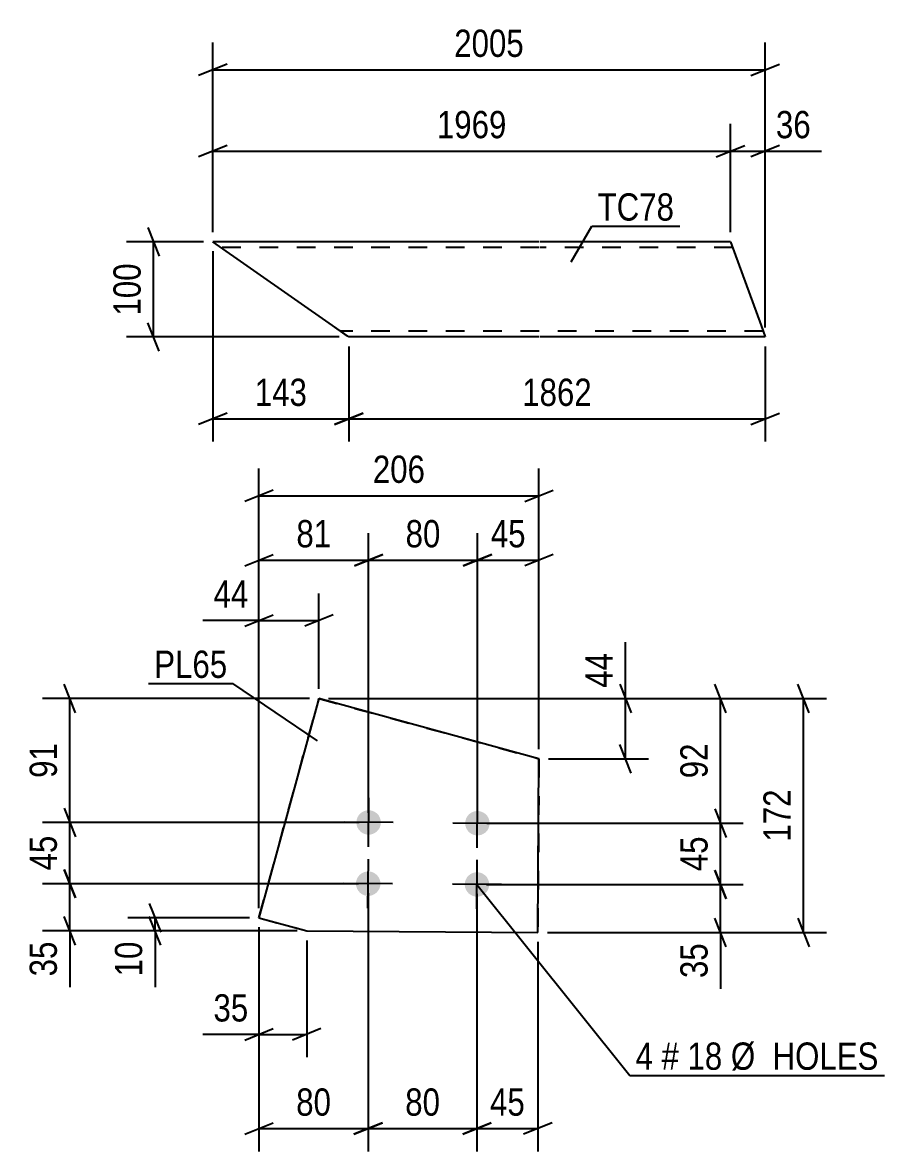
# Model space of a CAD drawing. Header units: millimetres. Extents: x 0 to 841, y 0 to 594.
# Drawn here: x 504.4 to 594.9, y 287.8 to 406.3 of the extents above; entities that cross this region are included whole.
import ezdxf

# ---------------------------------------------------------------- set-up
doc = ezdxf.new("R2010")
doc.units = ezdxf.units.MM
doc.linetypes.add('DXK_LINE_DOT2', pattern=[3.9198, 1.9599, -1.9599])
doc.styles.add('Arial Narrow', font='ARIALN.TTF', dxfattribs={"height": 0.2})

# ---------------------------------------------------------------- blocks, each defined once
blk = doc.blocks.new('Part-682121983-4089 - 4073')
at = {"color": 2, "linetype": 'Continuous'}
for p, q in [((558.63, 383.32), (524.35, 383.32)), ((536.92, 374.52), (524.35, 383.32)), ((578.73, 383.32), (558.73, 383.32)), ((578.73, 383.32), (581.93, 374.52)), ((538.63, 373.32), (536.92, 374.52)), ((581.93, 374.52), (582.37, 373.32)), ((558.63, 373.32), (538.63, 373.32)), ((582.37, 373.32), (558.73, 373.32))]:
    blk.add_line(p, q, dxfattribs=at)
at = {"color": 7, "linetype": 'DXK_LINE_DOT2'}
for p, q in [((558.63, 382.72), (525.21, 382.72)), ((578.95, 382.72), (558.73, 382.72)), ((538.5, 373.41), (536.92, 374.52)), ((558.63, 373.92), (537.77, 373.92)), ((582.15, 373.92), (558.73, 373.92))]:
    blk.add_line(p, q, dxfattribs=at)
blk = doc.blocks.new('Part-682121983-1395 - 1379')
at = {"color": 2, "linetype": 'Continuous'}
for p, q in [((535.49, 335.36), (529.19, 312.33)), ((558.6, 329.03), (535.49, 335.36)), ((535.49, 335.36), (535.49, 335.36)), ((558.48, 310.79), (558.6, 329.03)), ((558.6, 329.03), (558.6, 329.03)), ((529.19, 312.33), (534.2, 310.96)), ((529.19, 312.33), (529.19, 312.33)), ((534.2, 310.96), (558.48, 310.79))]:
    blk.add_line(p, q, dxfattribs=at)
at = {"color": 7, "linetype": 'DXK_LINE_DOT2'}
for p, q in [((529.19, 312.33), (535.49, 335.36)), ((535.49, 335.36), (558.6, 329.03)), ((558.6, 329.03), (558.48, 310.79)), ((529.19, 312.33), (534.2, 310.96))]:
    blk.add_line(p, q, dxfattribs=at)
blk = doc.blocks.new('Bolt-682121983-1428 - 1379')
at = {"linetype": 'Continuous'}
for points in [[(539.42, 322.34), (539.45, 322.61), (539.53, 322.86), (539.67, 323.1), (539.85, 323.3), (540.06, 323.45), (540.31, 323.56), (540.57, 323.62), (540.84, 323.62), (541.1, 323.56), (541.35, 323.45), (541.57, 323.3), (541.75, 323.1), (541.88, 322.86), (541.96, 322.61), (541.99, 322.34), (541.96, 322.07), (541.88, 321.82), (541.75, 321.59), (541.57, 321.39), (541.35, 321.23), (541.1, 321.12), (540.84, 321.06), (540.57, 321.06), (540.31, 321.12), (540.06, 321.23), (539.85, 321.39), (539.67, 321.59), (539.53, 321.82), (539.45, 322.07)], [(550.85, 322.26), (550.88, 322.53), (550.96, 322.78), (551.1, 323.02), (551.27, 323.22), (551.49, 323.37), (551.74, 323.48), (552, 323.54), (552.27, 323.54), (552.53, 323.48), (552.78, 323.37), (553, 323.22), (553.18, 323.02), (553.31, 322.78), (553.39, 322.53), (553.42, 322.26), (553.39, 321.99), (553.31, 321.74), (553.18, 321.5), (553, 321.3), (552.78, 321.15), (552.53, 321.04), (552.27, 320.98), (552, 320.98), (551.74, 321.04), (551.49, 321.15), (551.27, 321.3), (551.1, 321.5), (550.96, 321.74), (550.88, 321.99)], [(539.38, 315.91), (539.4, 316.18), (539.49, 316.44), (539.62, 316.67), (539.8, 316.87), (540.02, 317.03), (540.26, 317.14), (540.53, 317.19), (540.8, 317.19), (541.06, 317.14), (541.3, 317.03), (541.52, 316.87), (541.7, 316.67), (541.84, 316.44), (541.92, 316.18), (541.95, 315.91), (541.92, 315.65), (541.84, 315.39), (541.7, 315.16), (541.52, 314.96), (541.3, 314.8), (541.06, 314.69), (540.8, 314.63), (540.53, 314.63), (540.26, 314.69), (540.02, 314.8), (539.8, 314.96), (539.62, 315.16), (539.49, 315.39), (539.4, 315.65)], [(550.8, 315.83), (550.83, 316.1), (550.92, 316.35), (551.05, 316.59), (551.23, 316.79), (551.45, 316.94), (551.69, 317.05), (551.96, 317.11), (552.22, 317.11), (552.49, 317.05), (552.73, 316.94), (552.95, 316.79), (553.13, 316.59), (553.26, 316.35), (553.35, 316.1), (553.38, 315.83), (553.35, 315.56), (553.26, 315.31), (553.13, 315.08), (552.95, 314.88), (552.73, 314.72), (552.49, 314.61), (552.22, 314.55), (551.96, 314.55), (551.69, 314.61), (551.45, 314.72), (551.23, 314.88), (551.05, 315.08), (550.92, 315.31), (550.83, 315.56)]]:
    blk.add_hatch(color=1, dxfattribs=at).paths.add_polyline_path(points)
at = {"color": 1, "linetype": 'Continuous'}
for p, q in [((540.69, 319.77), (540.73, 324.91)), ((552.12, 319.69), (552.15, 324.83)), ((543.28, 322.32), (538.14, 322.36)), ((554.71, 322.24), (549.56, 322.28)), ((540.64, 313.34), (540.68, 318.48)), ((552.07, 313.26), (552.11, 318.4)), ((543.23, 315.89), (538.09, 315.93)), ((554.66, 315.81), (549.52, 315.85))]:
    blk.add_line(p, q, dxfattribs=at)
blk = doc.blocks.new('StraightDimension-682121983-4179 - 4073')
at = {"color": 7, "linetype": 'Continuous'}
for p, q in [((524.35, 384.32), (524.35, 404.23)), ((582.37, 374.32), (582.37, 404.23)), ((525.85, 401.98), (522.85, 400.78)), ((580.87, 400.78), (583.87, 401.98)), ((524.35, 401.38), (582.37, 401.38))]:
    blk.add_line(p, q, dxfattribs=at)
at = {"color": 0}
blk.add_wipeout([(557.62, 402.13), (557.62, 406.33), (549.1, 406.33), (549.1, 402.13)], dxfattribs=at)
at = {"color": 3, "style": 'Arial Narrow'}
blk.add_text('2005', height=2.863, dxfattribs=at).set_placement((549.7, 402.73))
blk = doc.blocks.new('StraightDimension-682121983-4160 - 4073')
at = {"color": 7, "linetype": 'Continuous'}
for p, q in [((517.51, 384.82), (518.71, 381.82)), ((523.35, 383.32), (515.26, 383.32)), ((518.11, 373.32), (518.11, 383.32)), ((518.71, 371.82), (517.51, 374.82)), ((537.63, 373.32), (515.26, 373.32))]:
    blk.add_line(p, q, dxfattribs=at)
at = {"color": 0}
blk.add_wipeout([(517.36, 381.66), (513.16, 381.66), (513.16, 374.97), (517.36, 374.97)], dxfattribs=at)
at = {"color": 3, "style": 'Arial Narrow'}
blk.add_text('100', height=2.863, rotation=90.0002, dxfattribs=at).set_placement((516.76, 375.57))
blk = doc.blocks.new('StraightDimension-682121983-4092 - 4073')
at = {"color": 7, "linetype": 'Continuous'}
for p, q in [((524.35, 382.32), (524.35, 362.33)), ((538.63, 372.32), (538.63, 362.33)), ((525.85, 365.33), (522.85, 364.13)), ((537.13, 364.13), (540.13, 365.33)), ((524.35, 364.73), (538.63, 364.73))]:
    blk.add_line(p, q, dxfattribs=at)
at = {"color": 0}
blk.add_wipeout([(534.83, 365.48), (534.83, 369.68), (528.15, 369.68), (528.15, 365.48)], dxfattribs=at)
at = {"color": 3, "style": 'Arial Narrow'}
blk.add_text('143', height=2.863, dxfattribs=at).set_placement((528.75, 366.08))
blk = doc.blocks.new('StraightDimension-682121983-4126 - 4073')
at = {"color": 7, "linetype": 'Continuous'}
for p, q in [((578.73, 384.32), (578.73, 395.69)), ((582.37, 374.32), (582.37, 395.69)), ((577.23, 392.24), (580.23, 393.44)), ((578.73, 392.84), (582.37, 392.84)), ((583.87, 393.44), (580.87, 392.24)), ((582.37, 392.84), (588.28, 392.84)), ((582.37, 392.84), (588.28, 392.84))]:
    blk.add_line(p, q, dxfattribs=at)
at = {"color": 0}
blk.add_wipeout([(587.75, 393.59), (587.75, 397.79), (582.89, 397.79), (582.89, 393.59)], dxfattribs=at)
at = {"color": 3, "style": 'Arial Narrow'}
blk.add_text('36', height=2.863, dxfattribs=at).set_placement((583.49, 394.19))
blk = doc.blocks.new('StraightDimension-682121983-4110 - 4073')
at = {"color": 7, "linetype": 'Continuous'}
for p, q in [((538.63, 372.32), (538.63, 362.33)), ((582.37, 372.32), (582.37, 362.33)), ((540.13, 365.33), (537.13, 364.13)), ((580.87, 364.13), (583.87, 365.33)), ((538.63, 364.73), (582.37, 364.73))]:
    blk.add_line(p, q, dxfattribs=at)
at = {"color": 0}
blk.add_wipeout([(564.76, 365.48), (564.76, 369.68), (556.24, 369.68), (556.24, 365.48)], dxfattribs=at)
at = {"color": 3, "style": 'Arial Narrow'}
blk.add_text('1862', height=2.863, dxfattribs=at).set_placement((556.84, 366.08))
blk = doc.blocks.new('StraightDimension-682121983-4141 - 4073')
at = {"color": 7, "linetype": 'Continuous'}
for p, q in [((524.35, 384.32), (524.35, 395.69)), ((578.73, 384.32), (578.73, 395.69)), ((525.85, 393.44), (522.85, 392.24)), ((524.35, 392.84), (578.73, 392.84)), ((577.23, 392.24), (580.23, 393.44))]:
    blk.add_line(p, q, dxfattribs=at)
at = {"color": 0}
blk.add_wipeout([(555.8, 393.59), (555.8, 397.79), (547.28, 397.79), (547.28, 393.59)], dxfattribs=at)
at = {"color": 3, "style": 'Arial Narrow'}
blk.add_text('1969', height=2.863, dxfattribs=at).set_placement((547.88, 394.19))
blk = doc.blocks.new('StraightDimension-682121983-35016 - 1379')
at = {"color": 7, "linetype": 'Continuous'}
for p, q in [((552.09, 314.83), (552.09, 287.8)), ((558.48, 309.79), (558.48, 287.8)), ((550.59, 289.6), (553.59, 290.8)), ((559.98, 290.8), (556.98, 289.6)), ((552.09, 290.2), (558.48, 290.2))]:
    blk.add_line(p, q, dxfattribs=at)
at = {"color": 0}
blk.add_wipeout([(557.71, 290.95), (557.71, 295.15), (552.86, 295.15), (552.86, 290.95)], dxfattribs=at)
at = {"color": 3, "style": 'Arial Narrow'}
blk.add_text('45', height=2.863, dxfattribs=at).set_placement((553.46, 291.55))
blk = doc.blocks.new('StraightDimension-682121983-1467 - 1379')
at = {"color": 7, "linetype": 'Continuous'}
for p, q in [((529.19, 313.33), (529.19, 359.5)), ((558.6, 330.03), (558.6, 359.5)), ((530.69, 357.25), (527.69, 356.05)), ((557.1, 356.05), (560.1, 357.25)), ((529.19, 356.65), (558.6, 356.65))]:
    blk.add_line(p, q, dxfattribs=at)
at = {"color": 0}
blk.add_wipeout([(547.24, 357.4), (547.24, 361.6), (540.55, 361.6), (540.55, 357.4)], dxfattribs=at)
at = {"color": 3, "style": 'Arial Narrow'}
blk.add_text('206', height=2.863, dxfattribs=at).set_placement((541.15, 358))
blk = doc.blocks.new('StraightDimension-682121983-34975 - 1379')
at = {"color": 7, "linetype": 'Continuous'}
for p, q in [((508.71, 323.84), (509.91, 320.84)), ((539.71, 322.34), (506.46, 322.34)), ((509.31, 315.91), (509.31, 322.34)), ((509.91, 314.41), (508.71, 317.41)), ((539.66, 315.91), (506.46, 315.91))]:
    blk.add_line(p, q, dxfattribs=at)
at = {"color": 0}
blk.add_wipeout([(508.56, 321.55), (504.36, 321.55), (504.36, 316.7), (508.56, 316.7)], dxfattribs=at)
at = {"color": 3, "style": 'Arial Narrow'}
blk.add_text('45', height=2.863, rotation=90.0002, dxfattribs=at).set_placement((507.96, 317.3))
blk = doc.blocks.new('StraightDimension-682121983-1492 - 1379')
at = {"color": 7, "linetype": 'Continuous'}
for p, q in [((529.19, 311.33), (529.19, 297.69)), ((534.2, 309.96), (534.2, 297.69)), ((529.19, 300.09), (523.28, 300.09)), ((529.19, 300.09), (523.28, 300.09)), ((527.69, 299.49), (530.69, 300.69)), ((529.19, 300.09), (534.2, 300.09)), ((535.7, 300.69), (532.7, 299.49))]:
    blk.add_line(p, q, dxfattribs=at)
at = {"color": 0}
blk.add_wipeout([(528.67, 300.84), (528.67, 305.04), (523.81, 305.04), (523.81, 300.84)], dxfattribs=at)
at = {"color": 3, "style": 'Arial Narrow'}
blk.add_text('35', height=2.863, dxfattribs=at).set_placement((524.41, 301.44))
blk = doc.blocks.new('StraightDimension-682121983-35090 - 1379')
at = {"color": 7, "linetype": 'Continuous'}
for p, q in [((540.71, 323.34), (540.71, 352.73)), ((552.14, 323.26), (552.14, 352.73)), ((539.21, 349.28), (542.21, 350.48)), ((540.71, 349.88), (552.14, 349.88)), ((553.64, 350.48), (550.64, 349.28))]:
    blk.add_line(p, q, dxfattribs=at)
at = {"color": 0}
blk.add_wipeout([(548.85, 350.63), (548.85, 354.83), (543.99, 354.83), (543.99, 350.63)], dxfattribs=at)
at = {"color": 3, "style": 'Arial Narrow'}
blk.add_text('80', height=2.863, dxfattribs=at).set_placement((544.59, 351.23))
blk = doc.blocks.new('StraightDimension-682121983-1478 - 1379')
at = {"color": 7, "linetype": 'Continuous'}
for p, q in [((517.67, 313.83), (518.87, 310.83)), ((528.19, 312.33), (515.42, 312.33)), ((518.87, 309.46), (517.67, 312.46)), ((518.27, 310.96), (518.27, 312.33)), ((533.2, 310.96), (515.42, 310.96)), ((518.27, 310.96), (518.27, 305.05)), ((518.27, 310.96), (518.27, 305.05))]:
    blk.add_line(p, q, dxfattribs=at)
at = {"color": 0}
blk.add_wipeout([(517.52, 310.43), (513.32, 310.43), (513.32, 305.58), (517.52, 305.58)], dxfattribs=at)
at = {"color": 3, "style": 'Arial Narrow'}
blk.add_text('10', height=2.863, rotation=90.0002, dxfattribs=at).set_placement((516.92, 306.18))
blk = doc.blocks.new('StraightDimension-682121983-1485 - 1379')
at = {"color": 7, "linetype": 'Continuous'}
for p, q in [((586.99, 333.86), (585.79, 336.86)), ((536.49, 335.36), (588.79, 335.36)), ((586.39, 310.79), (586.39, 335.36)), ((585.79, 312.29), (586.99, 309.29)), ((559.48, 310.79), (588.79, 310.79))]:
    blk.add_line(p, q, dxfattribs=at)
at = {"color": 0}
blk.add_wipeout([(585.64, 326.41), (581.44, 326.41), (581.44, 319.73), (585.64, 319.73)], dxfattribs=at)
at = {"color": 3, "style": 'Arial Narrow'}
blk.add_text('172', height=2.863, rotation=90.0002, dxfattribs=at).set_placement((585.04, 320.33))
blk = doc.blocks.new('StraightDimension-682121983-34976 - 1379')
at = {"color": 7, "linetype": 'Continuous'}
for p, q in [((508.71, 317.41), (509.91, 314.41)), ((539.66, 315.91), (506.46, 315.91)), ((509.31, 310.96), (509.31, 315.91)), ((509.91, 309.46), (508.71, 312.46)), ((533.2, 310.96), (506.46, 310.96)), ((509.31, 310.96), (509.31, 305.05)), ((509.31, 310.96), (509.31, 305.05))]:
    blk.add_line(p, q, dxfattribs=at)
at = {"color": 0}
blk.add_wipeout([(508.56, 310.43), (504.36, 310.43), (504.36, 305.58), (508.56, 305.58)], dxfattribs=at)
at = {"color": 3, "style": 'Arial Narrow'}
blk.add_text('35', height=2.863, rotation=90.0002, dxfattribs=at).set_placement((507.96, 306.18))
blk = doc.blocks.new('StraightDimension-682121983-1507 - 1379')
at = {"color": 7, "linetype": 'Continuous'}
for p, q in [((529.19, 313.33), (529.19, 346.4)), ((535.49, 336.36), (535.49, 346.4)), ((527.69, 342.95), (530.69, 344.15)), ((536.99, 344.15), (533.99, 342.95)), ((529.19, 343.55), (523.28, 343.55)), ((529.19, 343.55), (523.28, 343.55)), ((529.19, 343.55), (535.49, 343.55))]:
    blk.add_line(p, q, dxfattribs=at)
at = {"color": 0}
blk.add_wipeout([(528.67, 344.3), (528.67, 348.5), (523.81, 348.5), (523.81, 344.3)], dxfattribs=at)
at = {"color": 3, "style": 'Arial Narrow'}
blk.add_text('44', height=2.863, dxfattribs=at).set_placement((524.41, 344.9))
blk = doc.blocks.new('StraightDimension-682121983-35017 - 1379')
at = {"color": 7, "linetype": 'Continuous'}
for p, q in [((540.66, 314.91), (540.66, 287.8)), ((552.09, 314.83), (552.09, 287.8)), ((539.16, 289.6), (542.16, 290.8)), ((553.59, 290.8), (550.59, 289.6)), ((540.66, 290.2), (552.09, 290.2))]:
    blk.add_line(p, q, dxfattribs=at)
at = {"color": 0}
blk.add_wipeout([(548.8, 290.95), (548.8, 295.15), (543.95, 295.15), (543.95, 290.95)], dxfattribs=at)
at = {"color": 3, "style": 'Arial Narrow'}
blk.add_text('80', height=2.863, dxfattribs=at).set_placement((544.55, 291.55))
blk = doc.blocks.new('StraightDimension-682121983-1526 - 1379')
at = {"color": 7, "linetype": 'Continuous'}
for p, q in [((567.7, 335.36), (567.7, 341.26)), ((567.7, 335.36), (567.7, 341.26)), ((567.1, 336.86), (568.3, 333.86)), ((536.49, 335.36), (570.1, 335.36)), ((567.7, 329.03), (567.7, 335.36)), ((568.3, 327.53), (567.1, 330.53)), ((559.6, 329.03), (570.1, 329.03))]:
    blk.add_line(p, q, dxfattribs=at)
at = {"color": 0}
blk.add_wipeout([(566.95, 340.74), (562.75, 340.74), (562.75, 335.88), (566.95, 335.88)], dxfattribs=at)
at = {"color": 3, "style": 'Arial Narrow'}
blk.add_text('44', height=2.863, rotation=90.0002, dxfattribs=at).set_placement((566.35, 336.48))
blk = doc.blocks.new('StraightDimension-682121983-34974 - 1379')
at = {"color": 7, "linetype": 'Continuous'}
for p, q in [((509.91, 333.86), (508.71, 336.86)), ((534.49, 335.36), (506.46, 335.36)), ((509.31, 322.34), (509.31, 335.36)), ((508.71, 323.84), (509.91, 320.84)), ((539.71, 322.34), (506.46, 322.34))]:
    blk.add_line(p, q, dxfattribs=at)
at = {"color": 0}
blk.add_wipeout([(508.56, 331.28), (504.36, 331.28), (504.36, 326.42), (508.56, 326.42)], dxfattribs=at)
at = {"color": 3, "style": 'Arial Narrow'}
blk.add_text('91', height=2.863, rotation=90.0002, dxfattribs=at).set_placement((507.96, 327.02))
blk = doc.blocks.new('StraightDimension-682121983-35089 - 1379')
at = {"color": 7, "linetype": 'Continuous'}
for p, q in [((552.14, 323.26), (552.14, 352.73)), ((558.6, 330.03), (558.6, 352.73)), ((550.64, 349.28), (553.64, 350.48)), ((552.14, 349.88), (558.6, 349.88)), ((560.1, 350.48), (557.1, 349.28))]:
    blk.add_line(p, q, dxfattribs=at)
at = {"color": 0}
blk.add_wipeout([(557.8, 350.63), (557.8, 354.83), (552.94, 354.83), (552.94, 350.63)], dxfattribs=at)
at = {"color": 3, "style": 'Arial Narrow'}
blk.add_text('45', height=2.863, dxfattribs=at).set_placement((553.54, 351.23))
blk = doc.blocks.new('StraightDimension-682121983-35018 - 1379')
at = {"color": 7, "linetype": 'Continuous'}
for p, q in [((540.66, 314.91), (540.66, 287.8)), ((529.19, 311.33), (529.19, 287.8)), ((527.69, 289.6), (530.69, 290.8)), ((542.16, 290.8), (539.16, 289.6)), ((529.19, 290.2), (540.66, 290.2))]:
    blk.add_line(p, q, dxfattribs=at)
at = {"color": 0}
blk.add_wipeout([(537.35, 290.95), (537.35, 295.15), (532.5, 295.15), (532.5, 290.95)], dxfattribs=at)
at = {"color": 3, "style": 'Arial Narrow'}
blk.add_text('80', height=2.863, dxfattribs=at).set_placement((533.1, 291.55))
blk = doc.blocks.new('StraightDimension-682121983-35052 - 1379')
at = {"color": 7, "linetype": 'Continuous'}
for p, q in [((578.26, 333.86), (577.06, 336.86)), ((536.49, 335.36), (580.06, 335.36)), ((577.66, 322.26), (577.66, 335.36)), ((577.06, 323.76), (578.26, 320.76)), ((553.14, 322.26), (580.06, 322.26))]:
    blk.add_line(p, q, dxfattribs=at)
at = {"color": 0}
blk.add_wipeout([(576.91, 331.24), (572.71, 331.24), (572.71, 326.38), (576.91, 326.38)], dxfattribs=at)
at = {"color": 3, "style": 'Arial Narrow'}
blk.add_text('92', height=2.863, rotation=90.0002, dxfattribs=at).set_placement((576.31, 326.98))
blk = doc.blocks.new('StraightDimension-682121983-35053 - 1379')
at = {"color": 7, "linetype": 'Continuous'}
for p, q in [((577.06, 323.76), (578.26, 320.76)), ((553.14, 322.26), (580.06, 322.26)), ((577.66, 315.83), (577.66, 322.26)), ((578.26, 314.33), (577.06, 317.33)), ((553.09, 315.83), (580.06, 315.83))]:
    blk.add_line(p, q, dxfattribs=at)
at = {"color": 0}
blk.add_wipeout([(576.91, 321.47), (572.71, 321.47), (572.71, 316.62), (576.91, 316.62)], dxfattribs=at)
at = {"color": 3, "style": 'Arial Narrow'}
blk.add_text('45', height=2.863, rotation=90.0002, dxfattribs=at).set_placement((576.31, 317.22))
blk = doc.blocks.new('StraightDimension-682121983-35054 - 1379')
at = {"color": 7, "linetype": 'Continuous'}
for p, q in [((577.06, 317.33), (578.26, 314.33)), ((553.09, 315.83), (580.06, 315.83)), ((577.66, 310.79), (577.66, 315.83)), ((578.26, 309.29), (577.06, 312.29)), ((559.48, 310.79), (580.06, 310.79)), ((577.66, 310.79), (577.66, 304.88)), ((577.66, 310.79), (577.66, 304.88))]:
    blk.add_line(p, q, dxfattribs=at)
at = {"color": 0}
blk.add_wipeout([(576.91, 310.26), (572.71, 310.26), (572.71, 305.4), (576.91, 305.4)], dxfattribs=at)
at = {"color": 3, "style": 'Arial Narrow'}
blk.add_text('35', height=2.863, rotation=90.0002, dxfattribs=at).set_placement((576.31, 306))
blk = doc.blocks.new('StraightDimension-682121983-35091 - 1379')
at = {"color": 7, "linetype": 'Continuous'}
for p, q in [((529.19, 313.33), (529.19, 352.73)), ((540.71, 323.34), (540.71, 352.73)), ((527.69, 349.28), (530.69, 350.48)), ((529.19, 349.88), (540.71, 349.88)), ((542.21, 350.48), (539.21, 349.28))]:
    blk.add_line(p, q, dxfattribs=at)
at = {"color": 0}
blk.add_wipeout([(537.38, 350.63), (537.38, 354.83), (532.52, 354.83), (532.52, 350.63)], dxfattribs=at)
at = {"color": 3, "style": 'Arial Narrow'}
blk.add_text('81', height=2.863, dxfattribs=at).set_placement((533.12, 351.23))
blk = doc.blocks.new('Mark-682121983-4085 - 4073')
at = {"color": 30, "linetype": 'Continuous'}
for p, q in [((561.97, 381.21), (564.16, 384.94)), ((564.16, 384.94), (573.4, 384.94))]:
    blk.add_line(p, q, dxfattribs=at)
at = {"color": 0}
blk.add_wipeout([(572.8, 385.54), (572.8, 388.54), (564.76, 388.54), (564.76, 385.54)], dxfattribs=at)
blk.add_wipeout([(572.8, 385.54), (572.8, 388.54), (564.76, 388.54), (564.76, 385.54)], dxfattribs=at)
at = {"color": 3, "style": 'Arial Narrow'}
blk.add_text('TC78', height=2.863, dxfattribs=at).set_placement((564.76, 385.54))
blk = doc.blocks.new('Mark-682121983-1424 - 1379')
at = {"color": 7, "linetype": 'Continuous'}
for p, q in [((552.09, 315.83), (568.15, 295.77)), ((568.15, 295.77), (594.89, 295.77))]:
    blk.add_line(p, q, dxfattribs=at)
at = {"color": 0}
for points in [[(570.58, 296.37), (570.58, 299.37), (568.75, 299.37), (568.75, 296.37)], [(573.3, 296.37), (573.3, 299.37), (571.48, 299.37), (571.48, 296.37)], [(577.86, 296.37), (577.86, 299.37), (574.2, 299.37), (574.2, 296.37)], [(594.29, 296.37), (594.29, 299.37), (578.76, 299.37), (578.76, 296.37)]]:
    blk.add_wipeout(points, dxfattribs=at)
for points in [[(570.58, 296.37), (570.58, 299.37), (568.75, 299.37), (568.75, 296.37)], [(573.3, 296.37), (573.3, 299.37), (571.48, 299.37), (571.48, 296.37)], [(577.86, 296.37), (577.86, 299.37), (574.2, 299.37), (574.2, 296.37)], [(594.29, 296.37), (594.29, 299.37), (578.76, 299.37), (578.76, 296.37)]]:
    blk.add_wipeout(points, dxfattribs=at)
at = {"color": 3, "style": 'Arial Narrow'}
for s, height, p in [('4', 2.86, (568.75, 296.37)), ('#', 2.86, (571.48, 296.37)), ('18', 2.863, (574.2, 296.37)), ('Ø  HOLES', 2.863, (578.76, 296.37))]:
    blk.add_text(s, height=height, dxfattribs=at).set_placement(p)
blk = doc.blocks.new('Mark-682121983-1391 - 1379')
at = {"color": 30, "linetype": 'Continuous'}
for p in [(517.59, 336.92), (535.35, 330.91)]:
    blk.add_line(p, (526.46, 336.92), dxfattribs=at)
at = {"color": 0}
blk.add_wipeout([(525.86, 337.52), (525.86, 340.52), (518.19, 340.52), (518.19, 337.52)], dxfattribs=at)
blk.add_wipeout([(525.86, 337.52), (525.86, 340.52), (518.19, 340.52), (518.19, 337.52)], dxfattribs=at)
at = {"color": 3, "style": 'Arial Narrow'}
blk.add_text('PL65', height=2.863, dxfattribs=at).set_placement((518.19, 337.52))

msp = doc.modelspace()

# ---------------------------------------------------------------- block references
for name in ['Part-682121983-4089 - 4073', 'Part-682121983-1395 - 1379', 'Bolt-682121983-1428 - 1379']:
    msp.add_blockref(name, (0, 0))

# ---------------------------------------------------------------- next in the draw order: block references
for name in ['StraightDimension-682121983-4179 - 4073', 'StraightDimension-682121983-35016 - 1379', 'StraightDimension-682121983-1492 - 1379']:
    msp.add_blockref(name, (0, 0))

# ---------------------------------------------------------------- next in the draw order: block references
for name in ['StraightDimension-682121983-4126 - 4073', 'StraightDimension-682121983-4160 - 4073', 'StraightDimension-682121983-1467 - 1379']:
    msp.add_blockref(name, (0, 0))

# ---------------------------------------------------------------- next in the draw order: block references
for name in ['StraightDimension-682121983-4141 - 4073', 'StraightDimension-682121983-4092 - 4073', 'StraightDimension-682121983-34975 - 1379']:
    msp.add_blockref(name, (0, 0))

# ---------------------------------------------------------------- next in the draw order: block references
for name in ['Mark-682121983-4085 - 4073', 'StraightDimension-682121983-4110 - 4073', 'StraightDimension-682121983-35090 - 1379', 'StraightDimension-682121983-1478 - 1379']:
    msp.add_blockref(name, (0, 0))

# ---------------------------------------------------------------- next in the draw order: block references
msp.add_blockref('StraightDimension-682121983-1485 - 1379', (0, 0))

# ---------------------------------------------------------------- next in the draw order: block references
msp.add_blockref('StraightDimension-682121983-34976 - 1379', (0, 0))

# ---------------------------------------------------------------- next in the draw order: block references
for name in ['StraightDimension-682121983-1507 - 1379', 'StraightDimension-682121983-35017 - 1379']:
    msp.add_blockref(name, (0, 0))

# ---------------------------------------------------------------- next in the draw order: block references
for name in ['StraightDimension-682121983-1526 - 1379', 'StraightDimension-682121983-35018 - 1379']:
    msp.add_blockref(name, (0, 0))

# ---------------------------------------------------------------- next in the draw order: block references
for name in ['StraightDimension-682121983-35089 - 1379', 'StraightDimension-682121983-34974 - 1379']:
    msp.add_blockref(name, (0, 0))

# ---------------------------------------------------------------- next in the draw order: block references
msp.add_blockref('StraightDimension-682121983-35052 - 1379', (0, 0))

# ---------------------------------------------------------------- next in the draw order: block references
for name in ['StraightDimension-682121983-35091 - 1379', 'StraightDimension-682121983-35053 - 1379']:
    msp.add_blockref(name, (0, 0))

# ---------------------------------------------------------------- next in the draw order: block references
for name in ['Mark-682121983-1391 - 1379', 'StraightDimension-682121983-35054 - 1379']:
    msp.add_blockref(name, (0, 0))

# ---------------------------------------------------------------- next in the draw order: block references
msp.add_blockref('Mark-682121983-1424 - 1379', (0, 0))

doc.saveas('drawing.dxf')
